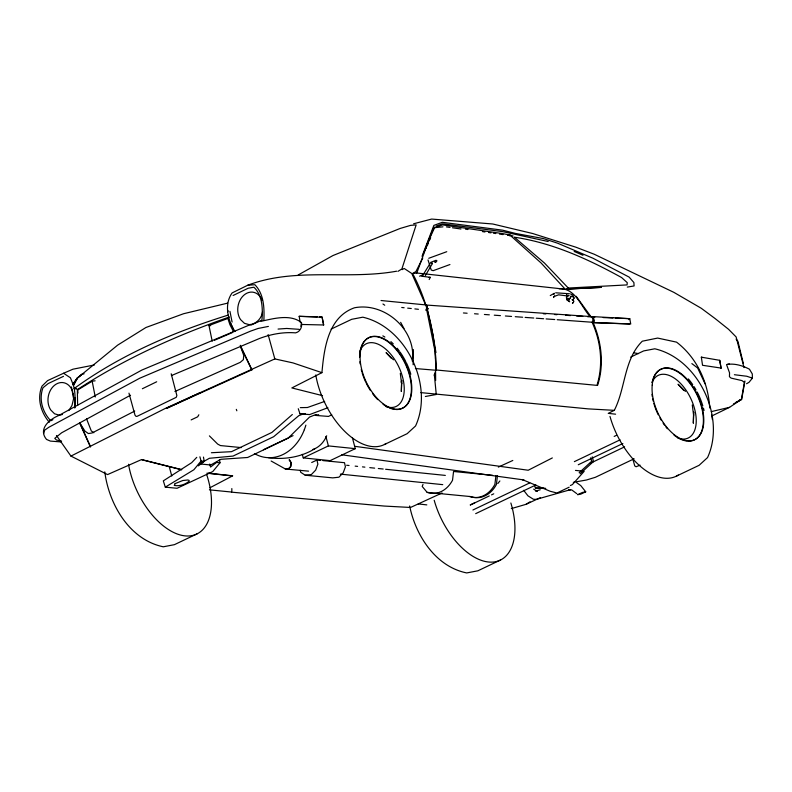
<?xml version="1.0" encoding="UTF-8"?>
<svg xmlns="http://www.w3.org/2000/svg" width="792" height="792" viewBox="0 0 792 792"><rect width="100%" height="100%" fill="white"/><g stroke="black" fill="none" stroke-linecap="round" stroke-linejoin="round"><path stroke-width="1.19" d="M77.626 405.504L77.359 390.179L92.159 381.209L95.129 380.813M413.117 364.795L413.335 349.529M263.885 319.988C264.399 307.722 263.944 294.07 254.866 284.704L247.658 285.268L232.105 292.931C223.73 304.811 228.136 319.869 234.481 331.531M567.092 298.614L566.369 297.683L567.221 300.158L568.547 300.356L569.696 301.792L567.221 300.158L566.577 297.267L566.577 295.693L568.379 295.367L566.735 295.871L558.607 294.832L554.202 296.426M693.614 415.424L692.287 404.969M74.933 407.83C75.091 399.94 75.636 391.693 73.003 384.12L77.121 378.14L81.764 374.418L84.1 373.804M74.705 407.801L75.151 397.505M61.429 441.956L50.391 441.094L46.51 439.421C37.897 429.076 49.342 419.344 58.648 415.553L141.867 370.062L249.935 324.779M442.005 493L410.533 507.464L384.219 506.058L231.838 492.188L231.828 488.565M412.266 361.103C416.899 330.214 384.694 301.831 354.44 307.791C327.997 317.166 324.116 348.589 321.928 372.656L291.852 387.932L322.552 395.653M509.929 236.046L509.998 235.125L503.177 233.68L442.56 224.898L434.6 227.68L428.64 240.56L416.8 273.002L412.602 273.537C428.442 302.95 435.135 336.828 436.461 370.003L596.94 385.367C603.425 364.637 601.059 341.857 592.069 322.225M495.931 475.606L494.891 484.377A28.304 22.285 -84.5 0 1 469.517 496.475M497.435 475.754L496.396 484.526A28.304 22.285 -84.5 0 1 471.022 496.614L427.145 492.367L422.195 486.446L423.007 484.417M573.358 297.317L572.953 295.267L570.557 293.941M300.841 326.383L301.465 322.532C290.209 313.86 273.537 318.552 260.934 321.354M744.539 381.605L741.352 399.643L733.481 403.95M744.926 380.992L741.708 399.168L729.571 407.326L711.929 415.909M262.528 311.899C261.588 318.552 256.014 324.324 249.153 324.651L244.441 323.314L240.55 319.592A16.384 12.692 -80.8 0 1 243.728 295.317A16.384 12.692 -80.8 0 1 262.083 300.208M597.613 385.338C604.435 364.241 601.465 341.154 592.495 321.146M569.092 298.822L568.745 298.396L570.042 298.564L569.092 298.822L569.151 299.713M570.686 296.376L570.745 297.257L571.062 296.149L573.042 296.634L574.131 298.505L574.071 297.624M43.649 433.531L44.609 430.204L48.847 427.264L139.699 378.239L250.549 331.135L258.034 328.482L268.389 326.413M566.577 297.267L566.735 295.871L569.082 295.634L566.577 295.693M434.263 375.349L434.927 373.408M425.957 248.381L427.977 242.57M427.433 245.421L428.244 243.095M615.602 414.186L608.246 413.365L614.305 410.345C625.65 388.189 623.839 359.459 642.282 341.203L657.647 338.075L676.566 342.144C696.94 357.756 708.276 382.635 709.721 407.979M426.413 308.375L435.174 352.034L435.937 370.25L434.343 374.764L436.263 394.495L425.363 396.485M434.006 226.849L423.166 254.341M422.027 256.321L433.868 225.383L442.322 222.305L502.603 230.175L515.562 233.462L543.381 238.56L557.429 243.134L592.931 258.212L629.145 277.111L633.897 282.566L634.085 285.952L627.304 287.08M568.547 300.356L567.716 299.445M429.393 239.273L428.373 241.411L430.224 238.234M429.155 240.867L430.68 237.669M49.312 422.255C40.828 412.385 36.808 398.594 41.966 386.169L47.579 380.625L63.568 373.25L70.419 377.784L73.468 385.377L77.121 378.14M422.76 258.093L415.919 271.537L412.602 273.537M429.195 279.526L430.323 277.358L421.314 276.141M73.468 385.377L77.626 377.893L82.21 374.131M198.841 414.79L197.683 416.8L191.149 419.908M425.373 275.527L432.392 263.607L431.67 262.894L432.392 263.607M422.542 275.715L430.808 262.33L436.055 260.281L436.956 260.845L435.788 262.281L434.986 262.459L434.937 261.716M68.795 410.603L71.963 405.514L73.488 399.208A16.384 12.692 -80.8 0 0 73.032 392.951M572.883 299.891L573.131 299.307L573.725 301.742L573.19 299.425L573.537 300.128M727.462 364.379C735.016 363.3 742.787 365.706 749.45 369.211L752.301 373.953L752.4 378.14L749.034 382.298L746.539 383.764M73.003 384.12L77.626 377.893L117.612 345.163L145.926 327.502L183.566 313.731L227.631 303.138M235.234 331.422L233.333 331.284L232.393 332.551L214.464 340.263M553.509 297.535L554.628 296.069L553.935 296.762M497.831 483.536L499.881 480.962M628.967 319.651L629.769 318.671L593.109 316.632L591.218 317.067L594.832 317.216M199.901 456.806L201.049 461.043L193.862 469.765L165.3 487.149L163.32 480.863L191.664 462.686L196.772 457.35M219.384 459.677L220.008 462.785L212.751 471.577L177.071 488.278L165.3 487.149M550.262 295.574L554.321 293.248M579.16 472.755L591.644 461.3L593.475 461.498L592.258 456.826M580.1 473.764L593.475 461.498M615.315 318.067L629.769 318.671L630.739 324.037L592.871 322.591L594.485 321.136L593.109 316.632M292.347 414.503L271.913 432.422L231.511 451.668L211.385 452.737M427.096 309.751L428.472 308.692M198.356 465.864L204.257 461.33L203.455 457.093M425.581 310.078L427.611 308.593L426.779 305.019L381.021 300.514M229.393 316.988C176.319 335.511 124.789 358.608 77.646 389.426L74.23 388.456C120.661 354.776 173.596 332.095 228.116 315.117M511.315 508.603L526.056 504.316L530.016 501.831M553.658 294.386L554.242 294.02M569.696 298.317L570.25 297.97M397.95 271.359L401.871 268.973L416.156 224.898L410.632 225.364L400.118 228.462L332.996 255.529L298.168 274.973M402.148 269.646L404.148 268.438L411.781 273.497L425.581 304.772M585.733 491.822L580.892 494.089L577.635 494.703L582.476 492.436L585.733 491.822L580.744 485.575L576.695 482.724M200.475 463.34L209.395 458.281L233.046 456.073L273.636 436.729L298.832 415.651L303.336 413.899M738.748 400.792L741.708 399.168L738.421 400.792M130.531 395.198L61.598 432.808L54.777 438.342L56.529 440.065L61.588 441.094M142.372 388.733L156.697 381.764M735.738 402.435L737.768 401.336M210.009 487.724L232.452 475.942L206.9 473.18M315.117 448.569C301.366 457.162 284.338 459.904 268.399 457.677M56.46 435.491L70.943 456.093L165.181 408.494L274.824 358.915L292.981 362.904L321.928 372.656M552.341 457.934L528.205 470.24L354.588 446.282M134.729 411.068L92.011 432.996L88.358 433.551L84.922 431.086L79.794 422.938M52.906 419.71L50.767 420.78C42.431 412.078 38.669 399.317 42.966 387.773L48.253 383.506L63.499 376.329M331.739 414.83L328.472 416.424L315.285 415.394L318.671 414.652M470.3 504.93L474.735 502.791M233.105 295.485L248.144 288.238L253.945 287.219C262.637 295.555 262.855 308.89 261.944 320.136L250.777 325.185M331.106 329.116L351.678 319.315L362.815 317.186C406.326 327.205 434.125 385.605 415.562 425.967L407.137 433.689L384.397 444.53M263.459 449.737L293.07 435.63M302.306 454.341L303.257 457.895L328.403 445.906L355.281 448.658L352.45 437.986M355.281 448.658L330.145 460.637L303.257 457.895M197.139 533.828L174.408 544.668L163.271 546.797C129.344 539.728 108.93 504.098 104.782 471.874M630.67 357.113L643.668 350.915L654.806 348.797C698.306 358.816 726.115 417.216 707.543 457.578L699.128 465.3L676.388 476.14M470.339 504.969L489.288 495.94M491.525 494.871L493.753 493.812M614.166 436.422L616.394 435.362M472.903 509.998L529.759 482.892M574.358 461.637L620.077 439.847M475.685 513.652L535.897 484.952M578.269 464.765L622.868 443.51M590.04 463.389L624.621 446.856M570.389 485.536L572.408 484.565L584.169 471.339L575.477 470.398M569.151 487.189L556.984 493L550.202 491.278L522.166 479.526L523.967 479.942L341.788 454.796M634.125 458.796L595.386 477.289L586.417 480.021L573.309 482.318M500.593 559.974L477.853 570.814L466.716 572.933C435.58 566.666 415.562 535.313 409.652 505.979M311.711 462.508L316.948 460.023L320.542 460.37M640.065 465.151L636.085 466.755L634.729 465.904L632.867 459.073M200.406 392.555L166.389 408.444L251.757 369.864L240.491 346.342L243.738 355.4L243.362 359.677L240.273 362.34L174.913 391.495M526.056 504.316L540.481 497.584M498.346 467.102L512.81 460.459M63.568 373.25L72.973 369.191L94.406 364.963M171.389 375.586L259.528 338.471C271.022 334.165 283.338 331.858 295.624 332.868C300.118 331.838 302.495 326.839 301.465 322.532M419.552 276.2L423.354 274.606M315.949 414.493L309.543 417.057L288.219 438.144L247.629 457.489L220.909 459.301L210.682 464.993L199.485 463.894M212.216 341.233L208.969 325.542L227.858 318.443L229.898 324.641L233.333 331.284M327.878 407.722L309.652 414.572L300.01 413.879L298.267 408.721M247.658 285.268C295.535 266.993 347.233 280.19 396.643 271.191M428.759 258.281L446.757 251.698M449.935 264.538L433.175 270.676L431.244 270.052L428.017 259.934M436.125 226.086L442.51 223.799L502.791 231.65L548.222 241.52M324.661 401.425L307.435 407.514L300.307 407.642M535.521 491.109L540.233 489.763M413.612 223.78L431.65 219.067L492.723 223.988L532.679 233.521L575.843 247.183L594.188 254.222L673.843 292.347L701.217 308.246L715.018 318.493L728.551 329.284L736.134 336.966L744.025 367.627M62.4 414.483L59.459 415.206L54.589 413.8L50.787 410.028A16.384 12.692 -80.8 0 1 54.401 385.377A16.384 12.692 -80.8 0 1 72.716 391.793M729.333 363.934L726.551 364.607L729.551 372.844L729.442 376.695L731.125 378.121L741.936 380.596L744.391 382.328M711.266 411.622L729.571 407.326M305.385 413.711L300.01 413.879M557.212 319.72L591.763 322.215L593.297 321.037L592 316.651L587.694 316.77M555.697 292.793L569.438 293.743M507.652 235.382L509.998 235.125L513.087 236.016M300.208 470.27L300.742 472.299L305.197 475.21L311.375 474.537L315.681 470.092L317.869 464.162L316.948 460.023M434.6 227.68L442.966 226.829M278.061 329.066L286.724 328.462L299.119 329.333M568.26 288.041L627.076 284.912L627.254 282.655L621.611 277.556C588.05 259.073 552.598 242.837 514.364 237.194L544.46 263.043L569.834 289.684M428.898 277.408L430.323 277.358M74.23 388.456L76.438 388.427M534.491 484.595L535.402 488.1L543.936 488.159M545.767 488.367L535.402 488.1M301.762 324.473L323.651 324.977L322.275 318.077M568.636 489.575L570.626 489.624L536.441 499.346L533.462 499.277L527.947 495.841L523.67 490.317M300.148 322.116L299.168 316.325L317.226 316.8M319.631 316.859L322.047 316.919L323.651 324.977M322.136 317.255L299.168 316.325M614.305 410.345L588.139 408.87L420.869 392.614M592.871 322.591L629.501 323.888M435.659 369.973L436.461 370.003M603.266 317.572L612.899 317.968M208.969 325.542L210.632 325.651M543.401 313.761L545.866 313.929M554.479 314.513L556.934 314.681M565.547 315.265L570.468 315.602M576.616 316.018L582.773 316.434M427.65 305.138L592 316.651M463.419 312.959L467.122 313.226M474.527 313.761L478.229 314.028M484.397 314.474L489.337 314.83M494.277 315.186L500.445 315.632M505.375 315.988L511.553 316.434M515.255 316.701L522.651 317.236M525.126 317.414L533.759 318.028M536.233 318.206L543.629 318.74M546.104 318.919L554.737 319.542M559.142 288.763C575.249 287.743 581.13 306.643 589.981 316.444M415.404 368.557L435.937 370.25M201.049 461.043L204.257 461.33M308.553 471.151L285.278 469.003L288.397 469.032L290.803 466.369L291.09 462.587L289.08 459.895M220.008 462.785L216.543 462.449L210.563 467.052L209.751 464.053M241.342 447.599L220.443 445.569L217.681 444.084L209.405 435.887M492.565 475.279L453.559 471.497L452.519 480.269A28.304 22.285 -84.5 0 1 427.145 492.367M322.938 460.597L344.49 462.696L345.411 466.834L343.223 472.765L338.917 477.21L332.739 477.873L305.197 475.21M209.435 489.842L231.581 492.05M734.392 374.715L746.777 376.25L752.4 378.14M346.629 465.25L349.064 465.508M355.153 466.132L357.588 466.379M362.469 466.884L364.904 467.132M369.775 467.636L374.656 468.141M378.309 468.517L383.18 469.012M385.625 469.27L445.332 475.408M340.382 474.111L442.748 484.645M568.696 489.674L571.864 490.01L576.814 493.683M401.732 307.484L404.118 307.742M407.692 308.137L411.276 308.524M414.85 308.91L418.423 309.306M208.375 473.19L232.709 475.814M416.8 273.002L565.26 289.248L541.124 263.023L509.998 235.125M418.235 503.93L426.819 504.88M465.518 229.165L467.943 229.522M482.496 231.62L484.922 231.977M488.555 232.501L490.981 232.848M493.406 233.204L495.832 233.551M499.475 234.076L503.108 234.6M446.391 226.888L450.024 227.413M452.45 227.769L460.934 228.997M721.057 368.072L702.544 365.29L701.336 357.172L719.75 360.32L721.057 368.072L719.75 360.32M633.768 352.826L638.5 353.618M141.61 459.538L181.764 469.636M181.497 469.755L141.352 459.657L107.554 474.586L70.943 456.093M568.745 298.396L569.468 298.594M701.336 357.172L702.356 357.568M574.18 251.46L583.001 255.281M271.151 461.033L285.031 468.795L288.05 469.171L290.624 466.706L291.238 462.855L289.535 459.865M533.659 489.129L537.322 491.515M382.952 303.999L384.734 305.227M93.832 432.769L91.298 430.937L86.546 418.82M691.861 363.597L697.673 368.013L705.127 383.922M685.446 391.406L678.061 384.239L683.813 390.505M393.456 359.806L386.08 352.628L391 358.004M736.114 339.144L737.916 341.283L743.302 363.409M572.052 299.544L572.477 300.069M576.15 296.277L590.882 316.572M400.643 322.334L404.029 328.581M230.68 323.374L234.709 331.551M240.233 345.292L252.005 369.884M79.893 423.027L90.595 446.817M79.645 423.007L90.347 446.787M236.313 409.355L236.828 410.781M268.132 334.6L274.824 358.915M128.967 393.139L135.026 415.226L136.066 416.394L137.115 416.315L176.21 397.337L176.864 395.535L171.201 373.784M325.878 436.432L328.403 445.906M169.24 466.557L171.755 475.992M590.723 457.796L591.644 461.3M426.403 305.207L432.917 334.699L435.956 352.519M229.947 311.365L232.096 322.067M400.297 373.359L401.623 383.813L401.217 381.685M92.159 381.209L95.258 396.98M71.448 386.912L73.438 397.683M711.622 414.889L712.424 419.562M566.805 296.475L566.587 294.535L566.726 296.861M77.646 389.426L78.002 393.079M435.452 352.559L435.491 358.637M435.58 372.022L435.64 380.546M678.298 475.032A63.558 35.432 64.5 0 1 609.988 416.424M686.892 441.025A39.075 21.78 64.5 0 1 680.12 438.966M679.12 438.461A39.075 21.78 64.5 0 1 674.032 435.115M667.399 428.739A39.075 21.78 64.5 0 1 665.914 426.957M664.498 425.116A39.075 21.78 64.5 0 1 663.132 423.195M661.162 420.136A39.075 21.78 64.5 0 1 659.924 418.018M658.231 414.78A39.075 21.78 64.5 0 1 653.846 403.455M653.242 401.178A39.075 21.78 64.5 0 1 652.727 398.901M652.311 396.624A39.075 21.78 64.5 0 1 651.994 394.396M652.232 382.239A39.075 21.78 64.5 0 1 693.871 389.139A39.075 21.78 64.5 0 1 687.951 441.114M651.974 382.595A34.729 19.355 64.5 0 1 690.891 398.722A34.729 19.355 64.5 0 1 678.021 438.194M688.397 378.932A43.788 24.413 64.5 0 1 692.713 384.615M694.059 386.674A43.788 24.413 64.5 0 1 695.99 389.882M697.188 392.07A43.788 24.413 64.5 0 1 702.811 405.841M703.464 408.147A43.788 24.413 64.5 0 1 704.029 410.474M386.318 443.431A63.558 35.432 64.5 0 1 345.213 431.838A63.558 35.432 64.5 0 1 315.77 374.962M394.901 409.424A39.075 21.78 64.5 0 1 389.278 407.87M387.139 406.85A39.075 21.78 64.5 0 1 383.061 404.276M377.715 399.623A39.075 21.78 64.5 0 1 372.517 393.515M370.478 390.595A39.075 21.78 64.5 0 1 366.241 383.18M365.716 382.081A39.075 21.78 64.5 0 1 362.192 372.983M361.855 371.844A39.075 21.78 64.5 0 1 361.251 369.577M360.152 363.904A39.075 21.78 64.5 0 1 359.885 361.706M359.657 357.123A39.075 21.78 64.5 0 1 382.021 338.293A39.075 21.78 64.5 0 1 410.424 379.289A39.075 21.78 64.5 0 1 395.96 409.513M359.618 351.995A34.729 19.355 64.5 0 1 398.574 366.409A34.729 19.355 64.5 0 1 386.041 406.583M382.853 335.877A43.788 24.413 64.5 0 1 384.872 337.055M390.911 341.639A43.788 24.413 64.5 0 1 393.287 343.916M397.158 348.233A43.788 24.413 64.5 0 1 399.336 351.044M400.029 352.014A43.788 24.413 64.5 0 1 405.771 361.568M406.316 362.677A43.788 24.413 64.5 0 1 410.83 374.24M206.672 474.527A63.558 35.432 64.5 0 1 184.259 535.788A63.558 35.432 64.5 0 1 128.522 464.26M304.336 429.719A46.847 36.877 -84.5 0 1 254.38 453.539M305.87 425.126A47.857 37.669 -84.5 0 1 304.326 429.719M326.69 435.798A26.215 20.642 -84.5 0 1 312.88 449.46M510.86 502.999A63.558 35.432 64.5 0 1 490.208 562.132A63.558 35.432 64.5 0 1 434.194 500.257M401.692 380.437L401.346 391.446L401.692 380.437M693.673 412.048L693.327 423.057L693.673 412.048M227.69 310.395L227.641 311.899L227.69 310.395M175.121 483.615L174.27 485.427C179.368 486.437 185.338 484.565 189.219 481.14L189.07 480.368L187.803 479.982L182.794 480.516L175.121 483.615M573.368 302.534L572.477 303.098L573.368 302.534M601.247 287.387L566.25 289.12L601.247 287.387M652.202 385.1A39.075 21.78 64.5 0 0 688.357 440.847A39.075 21.78 64.5 0 0 693.208 387.169A39.075 21.78 64.5 0 0 652.202 385.1M360.221 353.489A39.075 21.78 64.5 0 0 396.366 409.236A39.075 21.78 64.5 0 0 401.217 355.558A39.075 21.78 64.5 0 0 360.221 353.489"/></g></svg>
